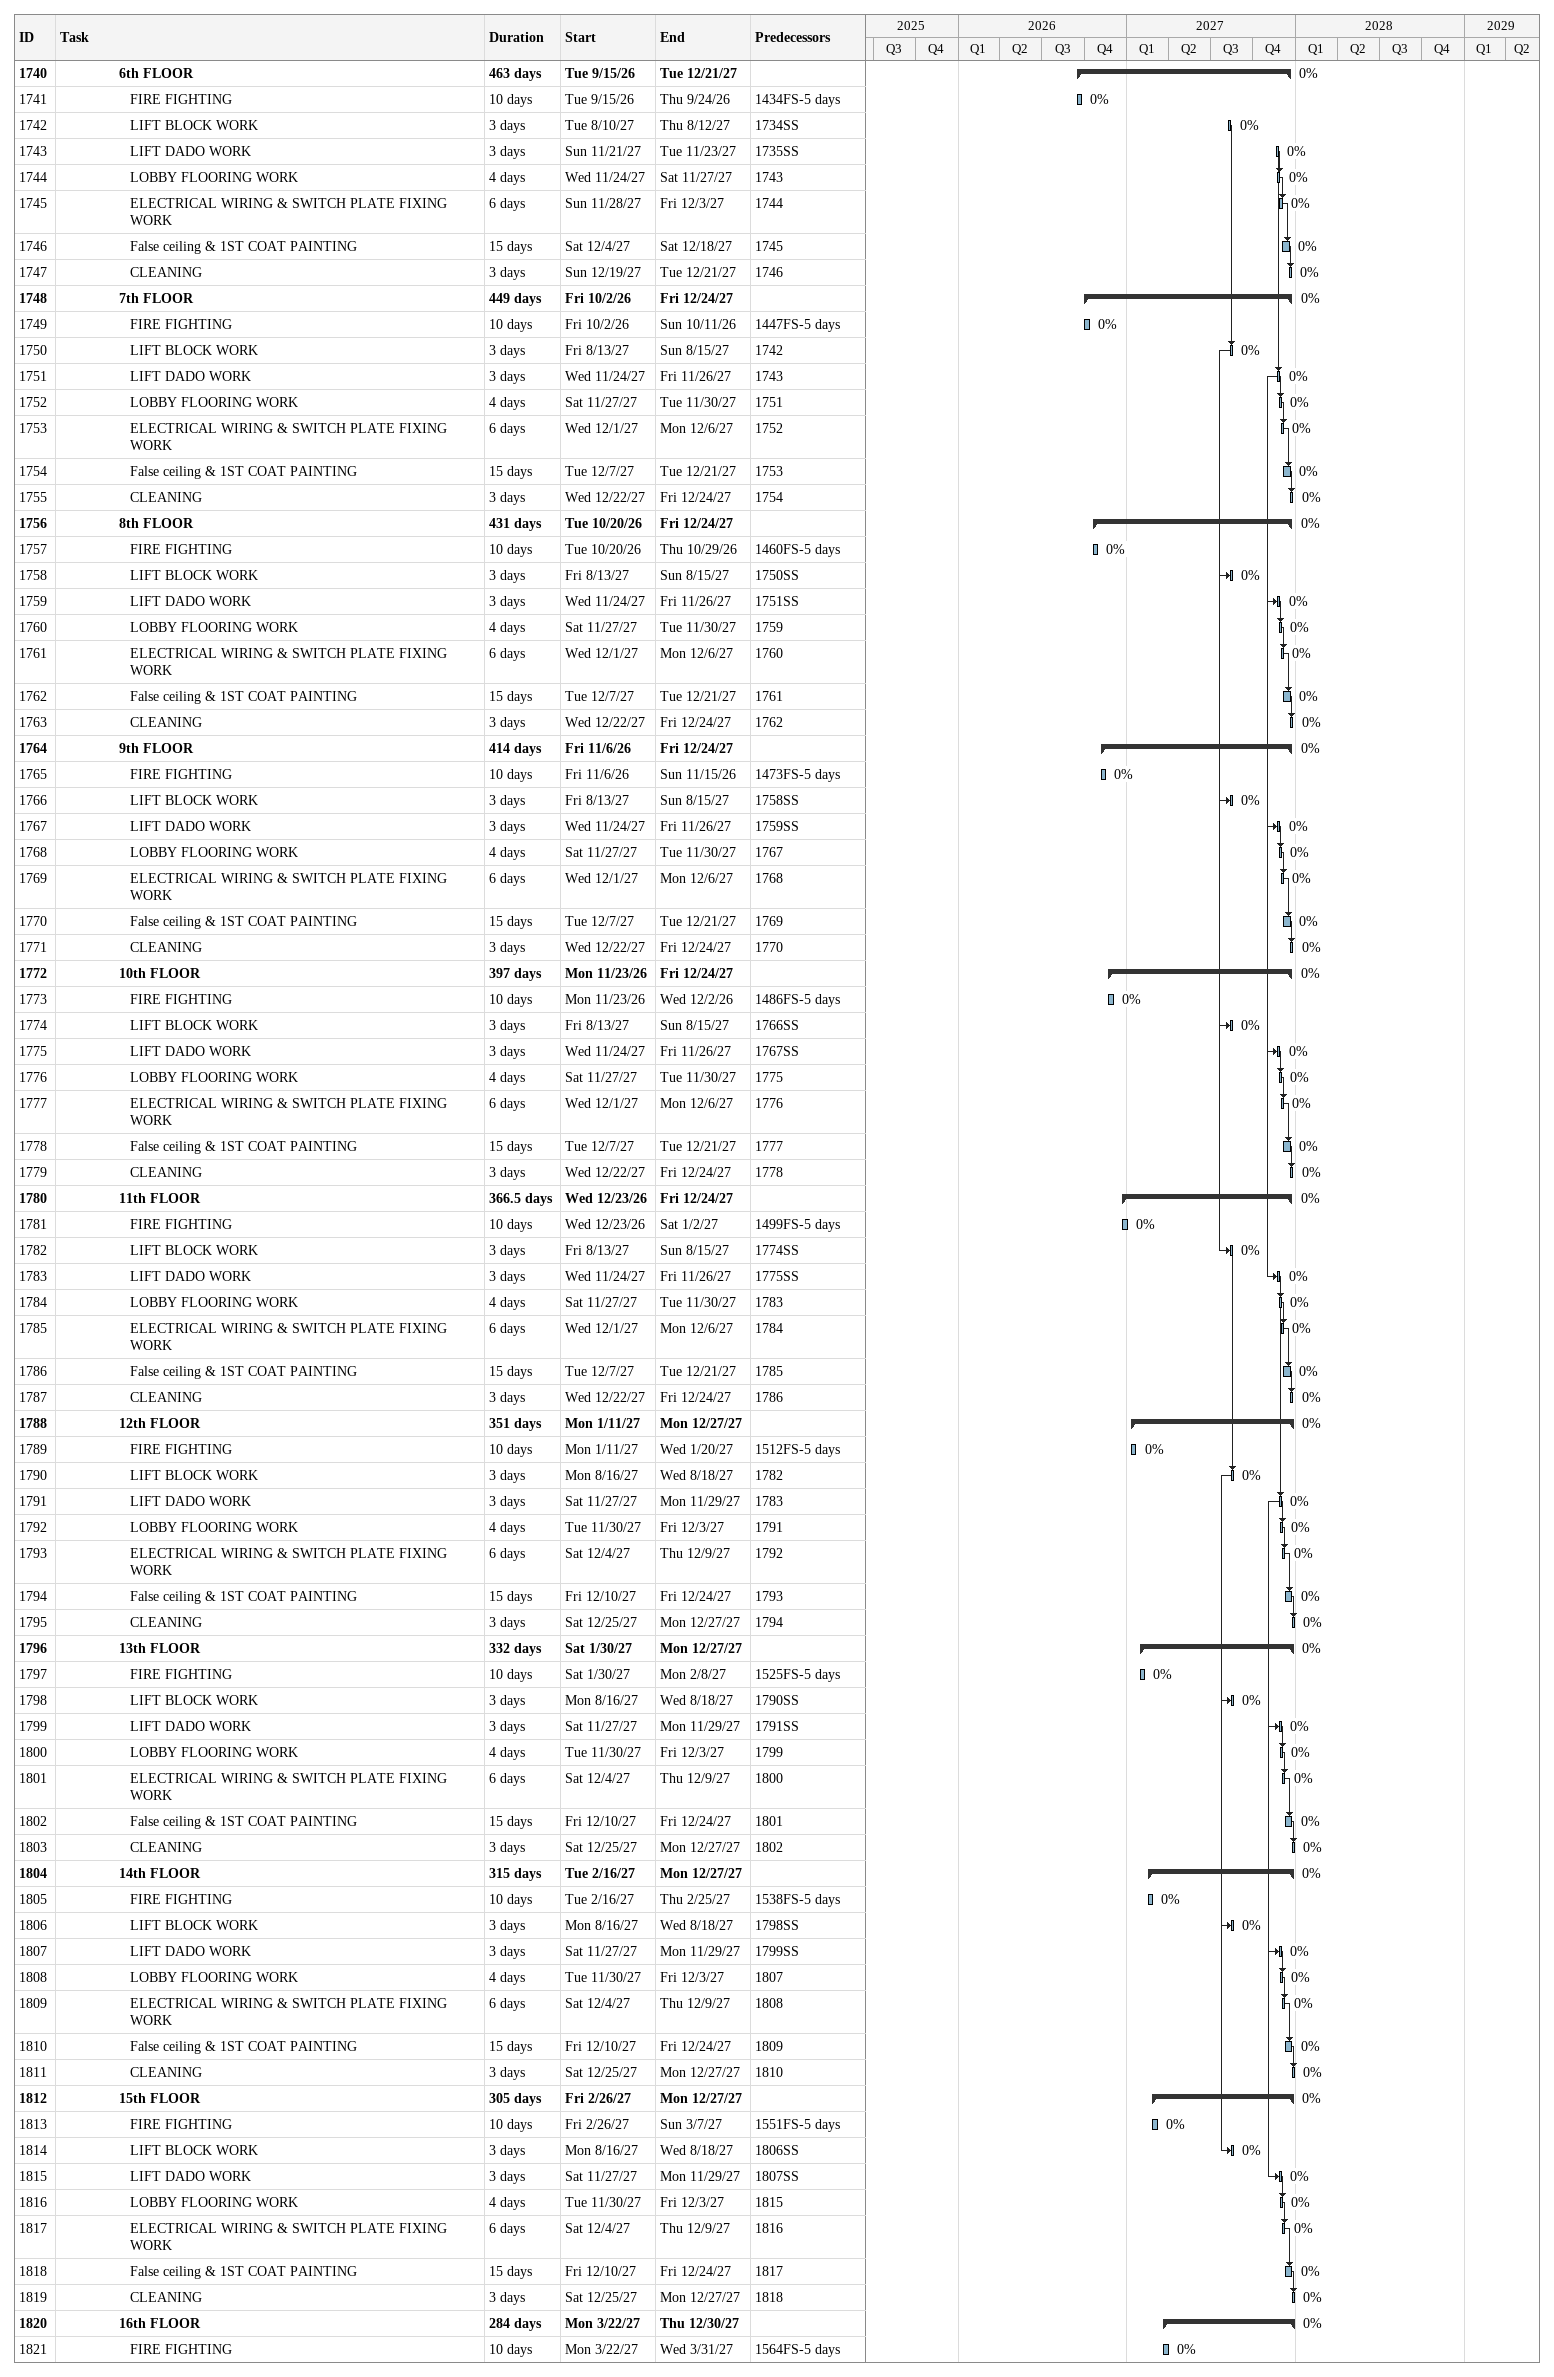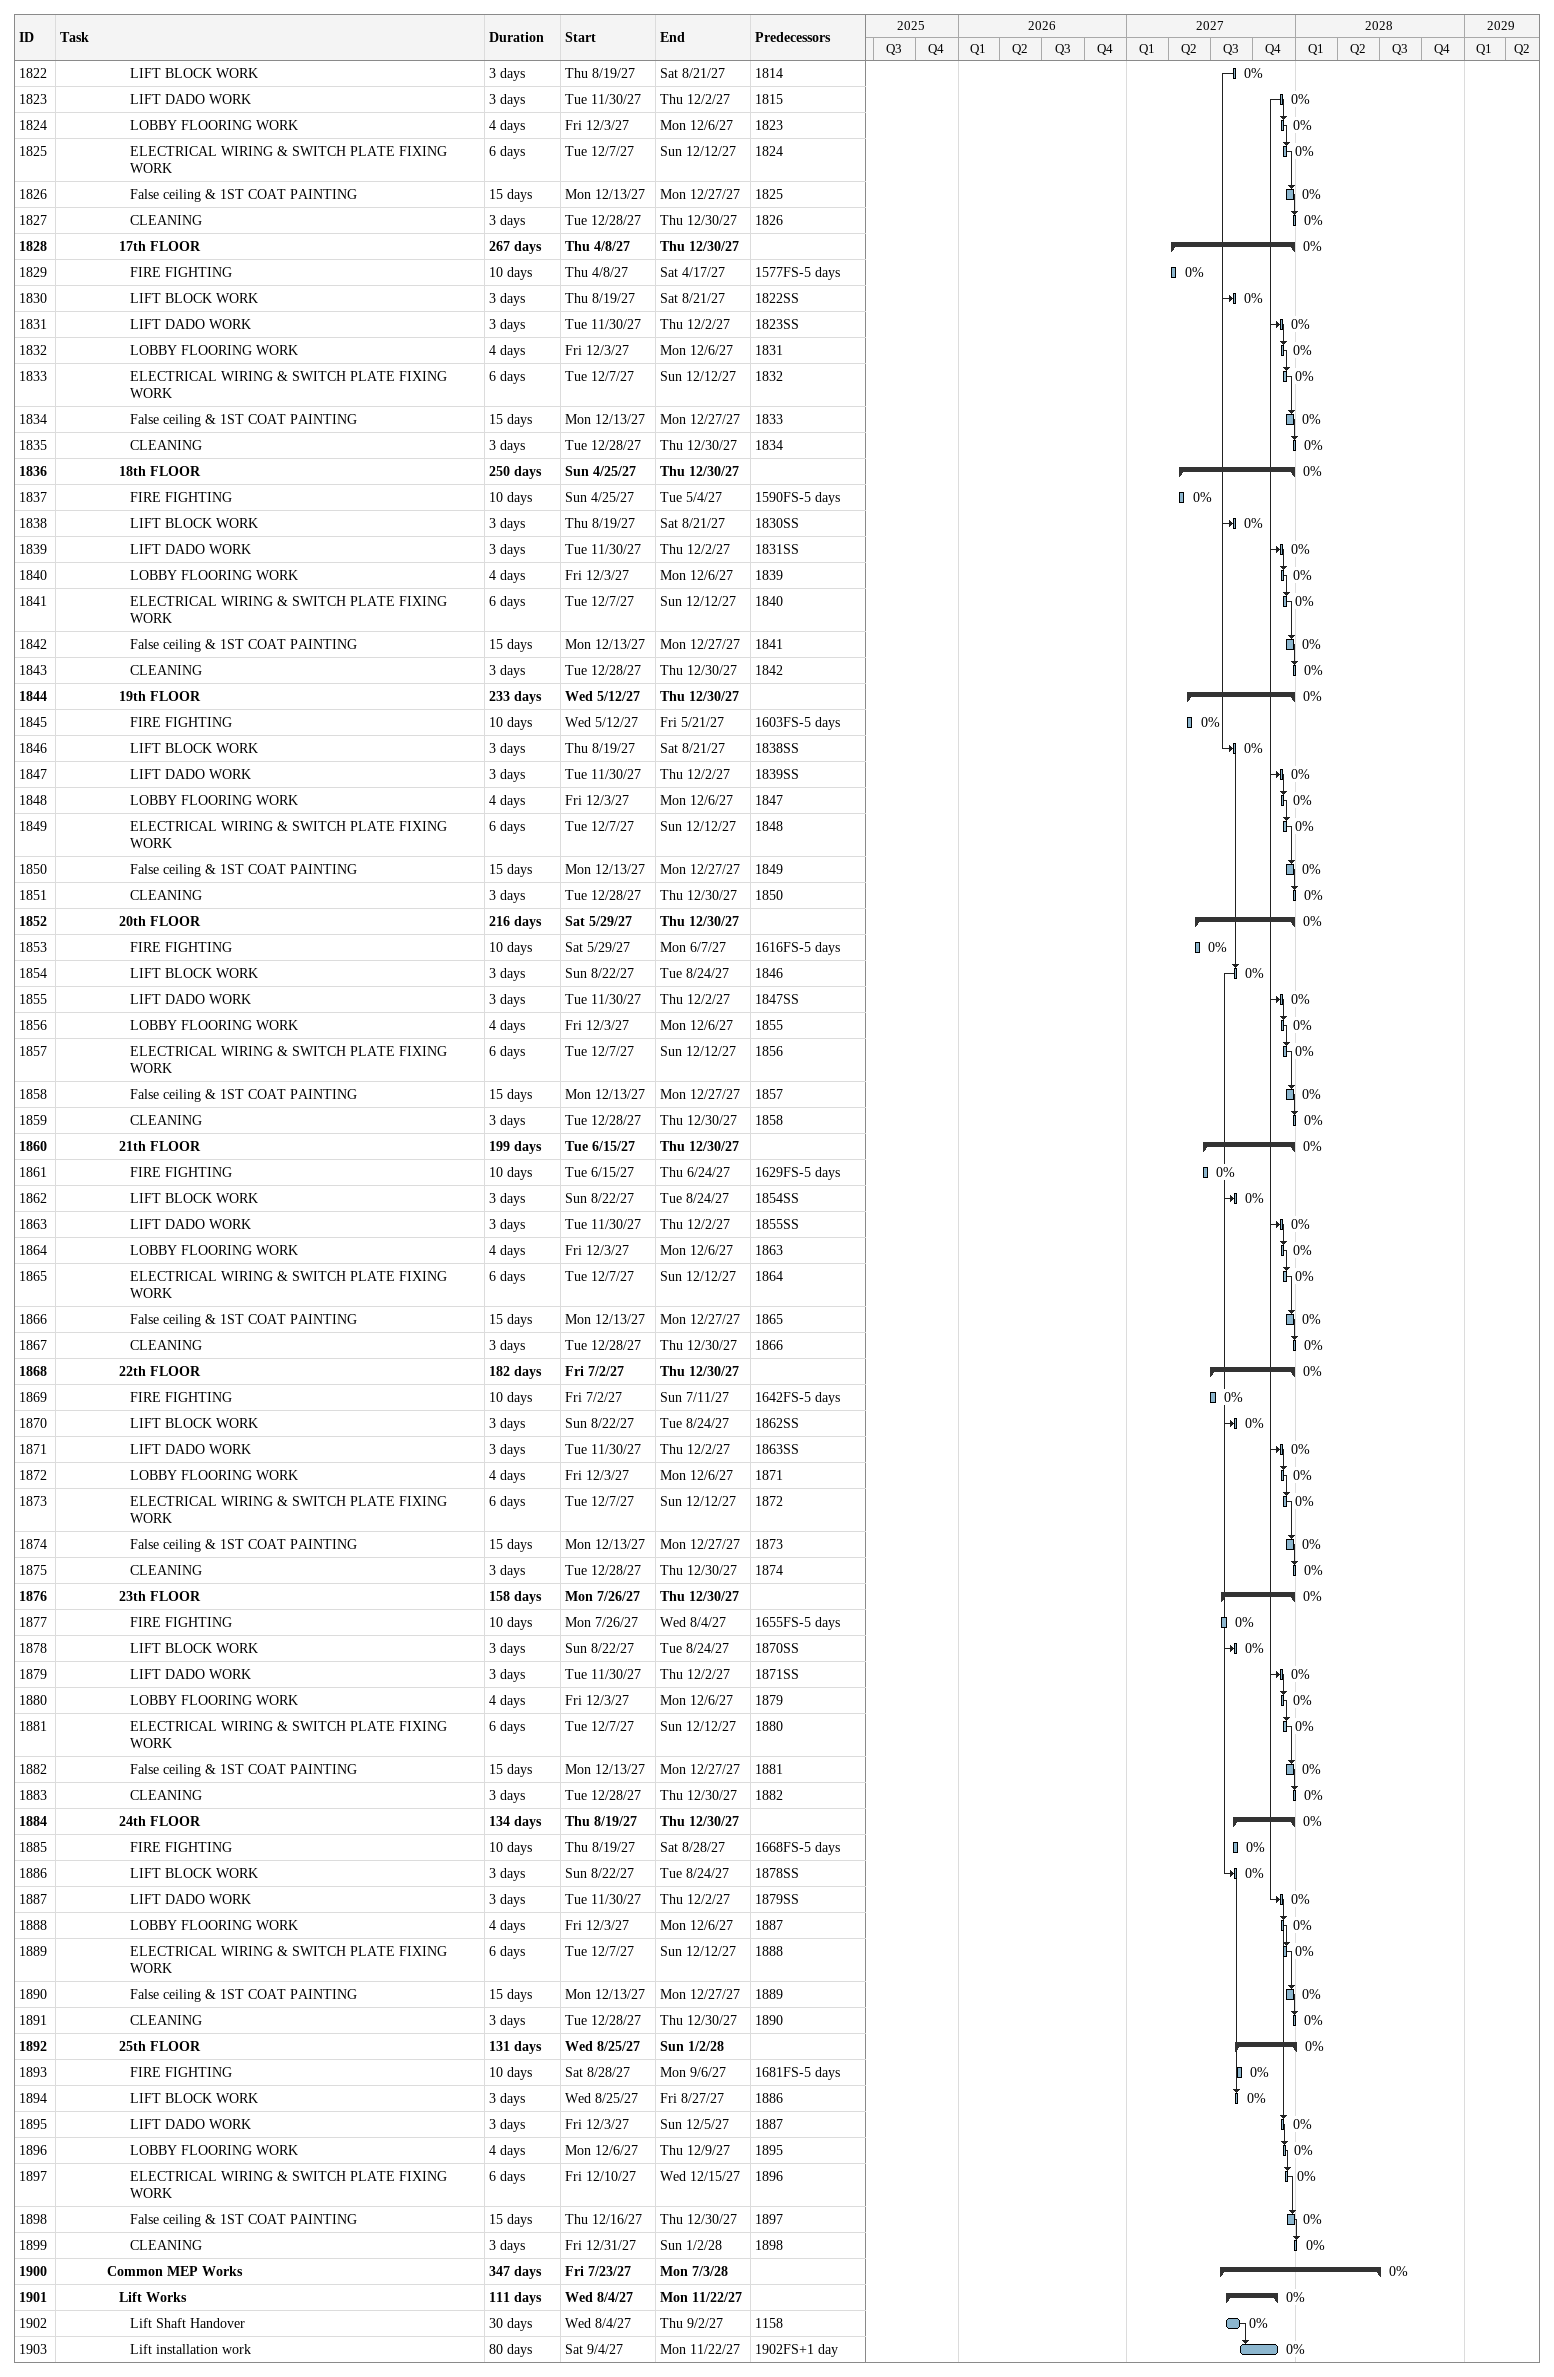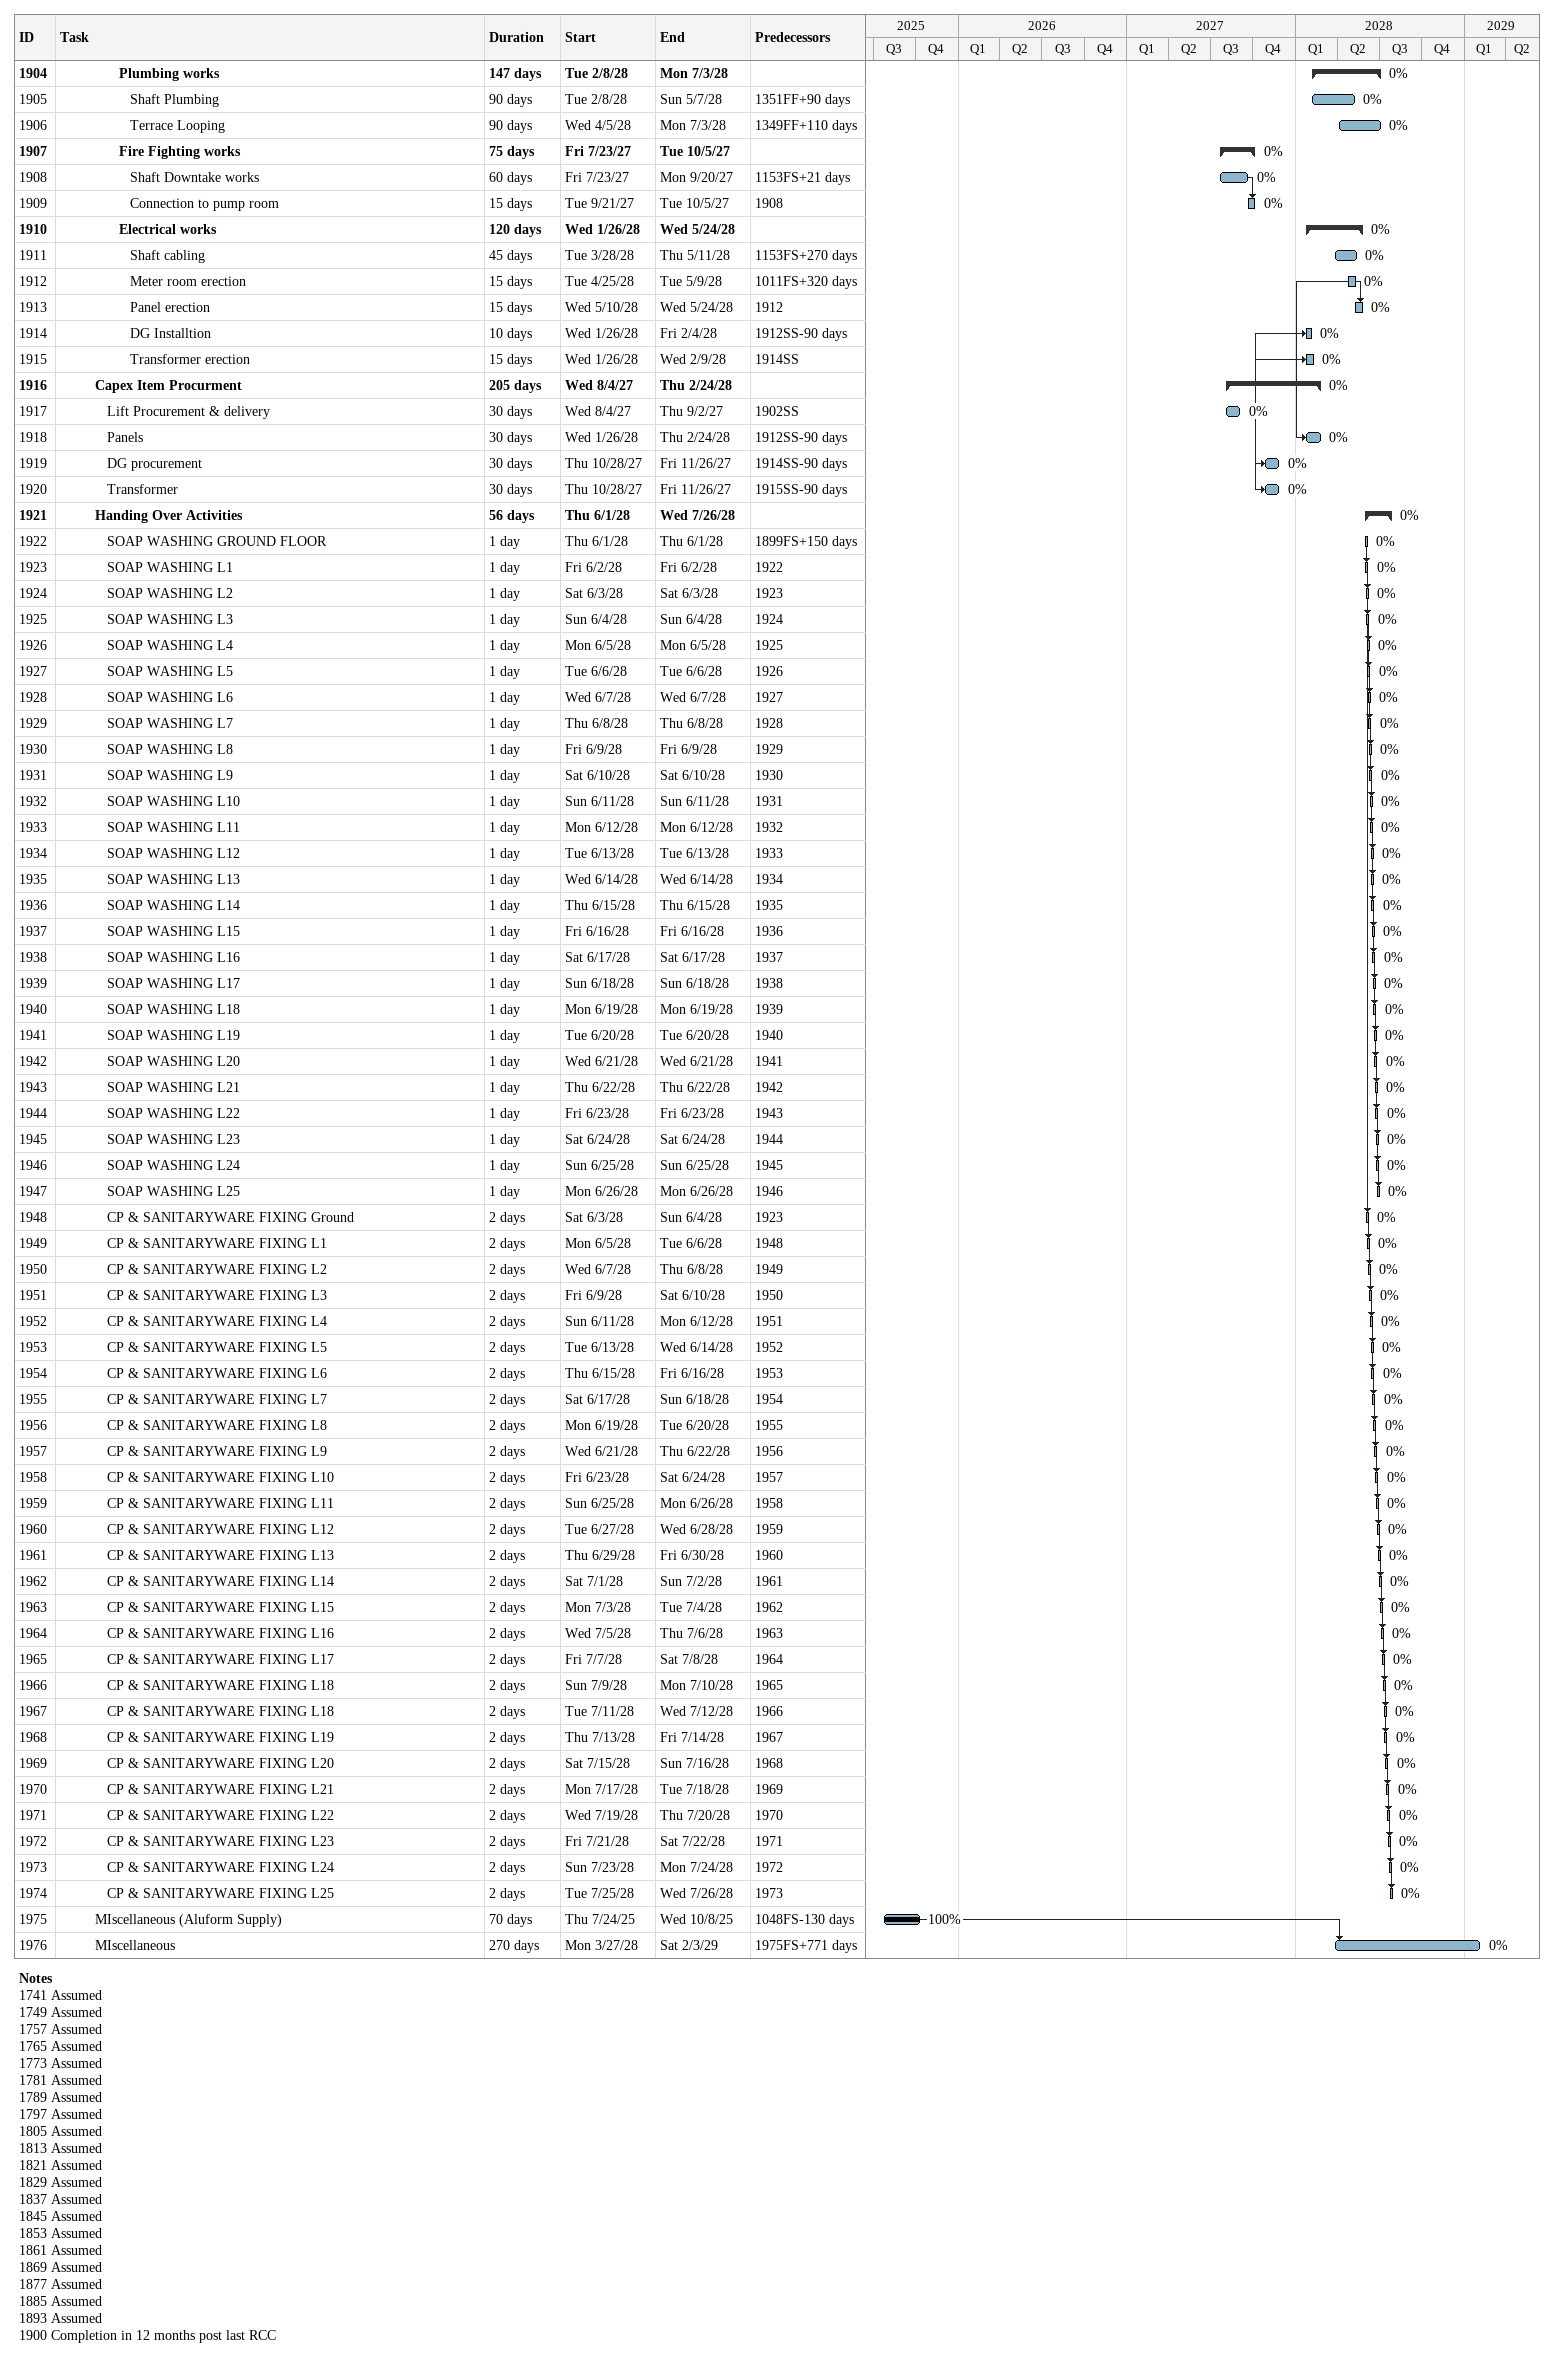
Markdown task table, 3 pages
| ID | Level | Task | Duration | Start | Finish | Predecessors | % complete |
|---|---|---|---|---|---|---|---|
| 1740 | 6 | **6th FLOOR** | 463d | 2026-09-15 | 2027-12-21 |  | 0 |
| 1741 | 7 | FIRE FIGHTING | 10d | 2026-09-15 | 2026-09-24 | 1434FS-5d | 0 |
| 1742 | 7 | LIFT BLOCK WORK | 3d | 2027-08-10 | 2027-08-12 | 1734SS | 0 |
| 1743 | 7 | LIFT DADO WORK | 3d | 2027-11-21 | 2027-11-23 | 1735SS | 0 |
| 1744 | 7 | LOBBY FLOORING WORK | 4d | 2027-11-24 | 2027-11-27 | 1743 | 0 |
| 1745 | 7 | ELECTRICAL WIRING & SWITCH PLATE FIXING WORK | 6d | 2027-11-28 | 2027-12-03 | 1744 | 0 |
| 1746 | 7 | False ceiling & 1ST COAT PAINTING | 15d | 2027-12-04 | 2027-12-18 | 1745 | 0 |
| 1747 | 7 | CLEANING | 3d | 2027-12-19 | 2027-12-21 | 1746 | 0 |
| 1748 | 6 | **7th FLOOR** | 449d | 2026-10-02 | 2027-12-24 |  | 0 |
| 1749 | 7 | FIRE FIGHTING | 10d | 2026-10-02 | 2026-10-11 | 1447FS-5d | 0 |
| 1750 | 7 | LIFT BLOCK WORK | 3d | 2027-08-13 | 2027-08-15 | 1742 | 0 |
| 1751 | 7 | LIFT DADO WORK | 3d | 2027-11-24 | 2027-11-26 | 1743 | 0 |
| 1752 | 7 | LOBBY FLOORING WORK | 4d | 2027-11-27 | 2027-11-30 | 1751 | 0 |
| 1753 | 7 | ELECTRICAL WIRING & SWITCH PLATE FIXING WORK | 6d | 2027-12-01 | 2027-12-06 | 1752 | 0 |
| 1754 | 7 | False ceiling & 1ST COAT PAINTING | 15d | 2027-12-07 | 2027-12-21 | 1753 | 0 |
| 1755 | 7 | CLEANING | 3d | 2027-12-22 | 2027-12-24 | 1754 | 0 |
| 1756 | 6 | **8th FLOOR** | 431d | 2026-10-20 | 2027-12-24 |  | 0 |
| 1757 | 7 | FIRE FIGHTING | 10d | 2026-10-20 | 2026-10-29 | 1460FS-5d | 0 |
| 1758 | 7 | LIFT BLOCK WORK | 3d | 2027-08-13 | 2027-08-15 | 1750SS | 0 |
| 1759 | 7 | LIFT DADO WORK | 3d | 2027-11-24 | 2027-11-26 | 1751SS | 0 |
| 1760 | 7 | LOBBY FLOORING WORK | 4d | 2027-11-27 | 2027-11-30 | 1759 | 0 |
| 1761 | 7 | ELECTRICAL WIRING & SWITCH PLATE FIXING WORK | 6d | 2027-12-01 | 2027-12-06 | 1760 | 0 |
| 1762 | 7 | False ceiling & 1ST COAT PAINTING | 15d | 2027-12-07 | 2027-12-21 | 1761 | 0 |
| 1763 | 7 | CLEANING | 3d | 2027-12-22 | 2027-12-24 | 1762 | 0 |
| 1764 | 6 | **9th FLOOR** | 414d | 2026-11-06 | 2027-12-24 |  | 0 |
| 1765 | 7 | FIRE FIGHTING | 10d | 2026-11-06 | 2026-11-15 | 1473FS-5d | 0 |
| 1766 | 7 | LIFT BLOCK WORK | 3d | 2027-08-13 | 2027-08-15 | 1758SS | 0 |
| 1767 | 7 | LIFT DADO WORK | 3d | 2027-11-24 | 2027-11-26 | 1759SS | 0 |
| 1768 | 7 | LOBBY FLOORING WORK | 4d | 2027-11-27 | 2027-11-30 | 1767 | 0 |
| 1769 | 7 | ELECTRICAL WIRING & SWITCH PLATE FIXING WORK | 6d | 2027-12-01 | 2027-12-06 | 1768 | 0 |
| 1770 | 7 | False ceiling & 1ST COAT PAINTING | 15d | 2027-12-07 | 2027-12-21 | 1769 | 0 |
| 1771 | 7 | CLEANING | 3d | 2027-12-22 | 2027-12-24 | 1770 | 0 |
| 1772 | 6 | **10th FLOOR** | 397d | 2026-11-23 | 2027-12-24 |  | 0 |
| 1773 | 7 | FIRE FIGHTING | 10d | 2026-11-23 | 2026-12-02 | 1486FS-5d | 0 |
| 1774 | 7 | LIFT BLOCK WORK | 3d | 2027-08-13 | 2027-08-15 | 1766SS | 0 |
| 1775 | 7 | LIFT DADO WORK | 3d | 2027-11-24 | 2027-11-26 | 1767SS | 0 |
| 1776 | 7 | LOBBY FLOORING WORK | 4d | 2027-11-27 | 2027-11-30 | 1775 | 0 |
| 1777 | 7 | ELECTRICAL WIRING & SWITCH PLATE FIXING WORK | 6d | 2027-12-01 | 2027-12-06 | 1776 | 0 |
| 1778 | 7 | False ceiling & 1ST COAT PAINTING | 15d | 2027-12-07 | 2027-12-21 | 1777 | 0 |
| 1779 | 7 | CLEANING | 3d | 2027-12-22 | 2027-12-24 | 1778 | 0 |
| 1780 | 6 | **11th FLOOR** | 366.5d | 2026-12-23 | 2027-12-24 |  | 0 |
| 1781 | 7 | FIRE FIGHTING | 10d | 2026-12-23 | 2027-01-02 | 1499FS-5d | 0 |
| 1782 | 7 | LIFT BLOCK WORK | 3d | 2027-08-13 | 2027-08-15 | 1774SS | 0 |
| 1783 | 7 | LIFT DADO WORK | 3d | 2027-11-24 | 2027-11-26 | 1775SS | 0 |
| 1784 | 7 | LOBBY FLOORING WORK | 4d | 2027-11-27 | 2027-11-30 | 1783 | 0 |
| 1785 | 7 | ELECTRICAL WIRING & SWITCH PLATE FIXING WORK | 6d | 2027-12-01 | 2027-12-06 | 1784 | 0 |
| 1786 | 7 | False ceiling & 1ST COAT PAINTING | 15d | 2027-12-07 | 2027-12-21 | 1785 | 0 |
| 1787 | 7 | CLEANING | 3d | 2027-12-22 | 2027-12-24 | 1786 | 0 |
| 1788 | 6 | **12th FLOOR** | 351d | 2027-01-11 | 2027-12-27 |  | 0 |
| 1789 | 7 | FIRE FIGHTING | 10d | 2027-01-11 | 2027-01-20 | 1512FS-5d | 0 |
| 1790 | 7 | LIFT BLOCK WORK | 3d | 2027-08-16 | 2027-08-18 | 1782 | 0 |
| 1791 | 7 | LIFT DADO WORK | 3d | 2027-11-27 | 2027-11-29 | 1783 | 0 |
| 1792 | 7 | LOBBY FLOORING WORK | 4d | 2027-11-30 | 2027-12-03 | 1791 | 0 |
| 1793 | 7 | ELECTRICAL WIRING & SWITCH PLATE FIXING WORK | 6d | 2027-12-04 | 2027-12-09 | 1792 | 0 |
| 1794 | 7 | False ceiling & 1ST COAT PAINTING | 15d | 2027-12-10 | 2027-12-24 | 1793 | 0 |
| 1795 | 7 | CLEANING | 3d | 2027-12-25 | 2027-12-27 | 1794 | 0 |
| 1796 | 6 | **13th FLOOR** | 332d | 2027-01-30 | 2027-12-27 |  | 0 |
| 1797 | 7 | FIRE FIGHTING | 10d | 2027-01-30 | 2027-02-08 | 1525FS-5d | 0 |
| 1798 | 7 | LIFT BLOCK WORK | 3d | 2027-08-16 | 2027-08-18 | 1790SS | 0 |
| 1799 | 7 | LIFT DADO WORK | 3d | 2027-11-27 | 2027-11-29 | 1791SS | 0 |
| 1800 | 7 | LOBBY FLOORING WORK | 4d | 2027-11-30 | 2027-12-03 | 1799 | 0 |
| 1801 | 7 | ELECTRICAL WIRING & SWITCH PLATE FIXING WORK | 6d | 2027-12-04 | 2027-12-09 | 1800 | 0 |
| 1802 | 7 | False ceiling & 1ST COAT PAINTING | 15d | 2027-12-10 | 2027-12-24 | 1801 | 0 |
| 1803 | 7 | CLEANING | 3d | 2027-12-25 | 2027-12-27 | 1802 | 0 |
| 1804 | 6 | **14th FLOOR** | 315d | 2027-02-16 | 2027-12-27 |  | 0 |
| 1805 | 7 | FIRE FIGHTING | 10d | 2027-02-16 | 2027-02-25 | 1538FS-5d | 0 |
| 1806 | 7 | LIFT BLOCK WORK | 3d | 2027-08-16 | 2027-08-18 | 1798SS | 0 |
| 1807 | 7 | LIFT DADO WORK | 3d | 2027-11-27 | 2027-11-29 | 1799SS | 0 |
| 1808 | 7 | LOBBY FLOORING WORK | 4d | 2027-11-30 | 2027-12-03 | 1807 | 0 |
| 1809 | 7 | ELECTRICAL WIRING & SWITCH PLATE FIXING WORK | 6d | 2027-12-04 | 2027-12-09 | 1808 | 0 |
| 1810 | 7 | False ceiling & 1ST COAT PAINTING | 15d | 2027-12-10 | 2027-12-24 | 1809 | 0 |
| 1811 | 7 | CLEANING | 3d | 2027-12-25 | 2027-12-27 | 1810 | 0 |
| 1812 | 6 | **15th FLOOR** | 305d | 2027-02-26 | 2027-12-27 |  | 0 |
| 1813 | 7 | FIRE FIGHTING | 10d | 2027-02-26 | 2027-03-07 | 1551FS-5d | 0 |
| 1814 | 7 | LIFT BLOCK WORK | 3d | 2027-08-16 | 2027-08-18 | 1806SS | 0 |
| 1815 | 7 | LIFT DADO WORK | 3d | 2027-11-27 | 2027-11-29 | 1807SS | 0 |
| 1816 | 7 | LOBBY FLOORING WORK | 4d | 2027-11-30 | 2027-12-03 | 1815 | 0 |
| 1817 | 7 | ELECTRICAL WIRING & SWITCH PLATE FIXING WORK | 6d | 2027-12-04 | 2027-12-09 | 1816 | 0 |
| 1818 | 7 | False ceiling & 1ST COAT PAINTING | 15d | 2027-12-10 | 2027-12-24 | 1817 | 0 |
| 1819 | 7 | CLEANING | 3d | 2027-12-25 | 2027-12-27 | 1818 | 0 |
| 1820 | 6 | **16th FLOOR** | 284d | 2027-03-22 | 2027-12-30 |  | 0 |
| 1821 | 7 | FIRE FIGHTING | 10d | 2027-03-22 | 2027-03-31 | 1564FS-5d | 0 |
| 1822 | 7 | LIFT BLOCK WORK | 3d | 2027-08-19 | 2027-08-21 | 1814 | 0 |
| 1823 | 7 | LIFT DADO WORK | 3d | 2027-11-30 | 2027-12-02 | 1815 | 0 |
| 1824 | 7 | LOBBY FLOORING WORK | 4d | 2027-12-03 | 2027-12-06 | 1823 | 0 |
| 1825 | 7 | ELECTRICAL WIRING & SWITCH PLATE FIXING WORK | 6d | 2027-12-07 | 2027-12-12 | 1824 | 0 |
| 1826 | 7 | False ceiling & 1ST COAT PAINTING | 15d | 2027-12-13 | 2027-12-27 | 1825 | 0 |
| 1827 | 7 | CLEANING | 3d | 2027-12-28 | 2027-12-30 | 1826 | 0 |
| 1828 | 6 | **17th FLOOR** | 267d | 2027-04-08 | 2027-12-30 |  | 0 |
| 1829 | 7 | FIRE FIGHTING | 10d | 2027-04-08 | 2027-04-17 | 1577FS-5d | 0 |
| 1830 | 7 | LIFT BLOCK WORK | 3d | 2027-08-19 | 2027-08-21 | 1822SS | 0 |
| 1831 | 7 | LIFT DADO WORK | 3d | 2027-11-30 | 2027-12-02 | 1823SS | 0 |
| 1832 | 7 | LOBBY FLOORING WORK | 4d | 2027-12-03 | 2027-12-06 | 1831 | 0 |
| 1833 | 7 | ELECTRICAL WIRING & SWITCH PLATE FIXING WORK | 6d | 2027-12-07 | 2027-12-12 | 1832 | 0 |
| 1834 | 7 | False ceiling & 1ST COAT PAINTING | 15d | 2027-12-13 | 2027-12-27 | 1833 | 0 |
| 1835 | 7 | CLEANING | 3d | 2027-12-28 | 2027-12-30 | 1834 | 0 |
| 1836 | 6 | **18th FLOOR** | 250d | 2027-04-25 | 2027-12-30 |  | 0 |
| 1837 | 7 | FIRE FIGHTING | 10d | 2027-04-25 | 2027-05-04 | 1590FS-5d | 0 |
| 1838 | 7 | LIFT BLOCK WORK | 3d | 2027-08-19 | 2027-08-21 | 1830SS | 0 |
| 1839 | 7 | LIFT DADO WORK | 3d | 2027-11-30 | 2027-12-02 | 1831SS | 0 |
| 1840 | 7 | LOBBY FLOORING WORK | 4d | 2027-12-03 | 2027-12-06 | 1839 | 0 |
| 1841 | 7 | ELECTRICAL WIRING & SWITCH PLATE FIXING WORK | 6d | 2027-12-07 | 2027-12-12 | 1840 | 0 |
| 1842 | 7 | False ceiling & 1ST COAT PAINTING | 15d | 2027-12-13 | 2027-12-27 | 1841 | 0 |
| 1843 | 7 | CLEANING | 3d | 2027-12-28 | 2027-12-30 | 1842 | 0 |
| 1844 | 6 | **19th FLOOR** | 233d | 2027-05-12 | 2027-12-30 |  | 0 |
| 1845 | 7 | FIRE FIGHTING | 10d | 2027-05-12 | 2027-05-21 | 1603FS-5d | 0 |
| 1846 | 7 | LIFT BLOCK WORK | 3d | 2027-08-19 | 2027-08-21 | 1838SS | 0 |
| 1847 | 7 | LIFT DADO WORK | 3d | 2027-11-30 | 2027-12-02 | 1839SS | 0 |
| 1848 | 7 | LOBBY FLOORING WORK | 4d | 2027-12-03 | 2027-12-06 | 1847 | 0 |
| 1849 | 7 | ELECTRICAL WIRING & SWITCH PLATE FIXING WORK | 6d | 2027-12-07 | 2027-12-12 | 1848 | 0 |
| 1850 | 7 | False ceiling & 1ST COAT PAINTING | 15d | 2027-12-13 | 2027-12-27 | 1849 | 0 |
| 1851 | 7 | CLEANING | 3d | 2027-12-28 | 2027-12-30 | 1850 | 0 |
| 1852 | 6 | **20th FLOOR** | 216d | 2027-05-29 | 2027-12-30 |  | 0 |
| 1853 | 7 | FIRE FIGHTING | 10d | 2027-05-29 | 2027-06-07 | 1616FS-5d | 0 |
| 1854 | 7 | LIFT BLOCK WORK | 3d | 2027-08-22 | 2027-08-24 | 1846 | 0 |
| 1855 | 7 | LIFT DADO WORK | 3d | 2027-11-30 | 2027-12-02 | 1847SS | 0 |
| 1856 | 7 | LOBBY FLOORING WORK | 4d | 2027-12-03 | 2027-12-06 | 1855 | 0 |
| 1857 | 7 | ELECTRICAL WIRING & SWITCH PLATE FIXING WORK | 6d | 2027-12-07 | 2027-12-12 | 1856 | 0 |
| 1858 | 7 | False ceiling & 1ST COAT PAINTING | 15d | 2027-12-13 | 2027-12-27 | 1857 | 0 |
| 1859 | 7 | CLEANING | 3d | 2027-12-28 | 2027-12-30 | 1858 | 0 |
| 1860 | 6 | **21th FLOOR** | 199d | 2027-06-15 | 2027-12-30 |  | 0 |
| 1861 | 7 | FIRE FIGHTING | 10d | 2027-06-15 | 2027-06-24 | 1629FS-5d | 0 |
| 1862 | 7 | LIFT BLOCK WORK | 3d | 2027-08-22 | 2027-08-24 | 1854SS | 0 |
| 1863 | 7 | LIFT DADO WORK | 3d | 2027-11-30 | 2027-12-02 | 1855SS | 0 |
| 1864 | 7 | LOBBY FLOORING WORK | 4d | 2027-12-03 | 2027-12-06 | 1863 | 0 |
| 1865 | 7 | ELECTRICAL WIRING & SWITCH PLATE FIXING WORK | 6d | 2027-12-07 | 2027-12-12 | 1864 | 0 |
| 1866 | 7 | False ceiling & 1ST COAT PAINTING | 15d | 2027-12-13 | 2027-12-27 | 1865 | 0 |
| 1867 | 7 | CLEANING | 3d | 2027-12-28 | 2027-12-30 | 1866 | 0 |
| 1868 | 6 | **22th FLOOR** | 182d | 2027-07-02 | 2027-12-30 |  | 0 |
| 1869 | 7 | FIRE FIGHTING | 10d | 2027-07-02 | 2027-07-11 | 1642FS-5d | 0 |
| 1870 | 7 | LIFT BLOCK WORK | 3d | 2027-08-22 | 2027-08-24 | 1862SS | 0 |
| 1871 | 7 | LIFT DADO WORK | 3d | 2027-11-30 | 2027-12-02 | 1863SS | 0 |
| 1872 | 7 | LOBBY FLOORING WORK | 4d | 2027-12-03 | 2027-12-06 | 1871 | 0 |
| 1873 | 7 | ELECTRICAL WIRING & SWITCH PLATE FIXING WORK | 6d | 2027-12-07 | 2027-12-12 | 1872 | 0 |
| 1874 | 7 | False ceiling & 1ST COAT PAINTING | 15d | 2027-12-13 | 2027-12-27 | 1873 | 0 |
| 1875 | 7 | CLEANING | 3d | 2027-12-28 | 2027-12-30 | 1874 | 0 |
| 1876 | 6 | **23th FLOOR** | 158d | 2027-07-26 | 2027-12-30 |  | 0 |
| 1877 | 7 | FIRE FIGHTING | 10d | 2027-07-26 | 2027-08-04 | 1655FS-5d | 0 |
| 1878 | 7 | LIFT BLOCK WORK | 3d | 2027-08-22 | 2027-08-24 | 1870SS | 0 |
| 1879 | 7 | LIFT DADO WORK | 3d | 2027-11-30 | 2027-12-02 | 1871SS | 0 |
| 1880 | 7 | LOBBY FLOORING WORK | 4d | 2027-12-03 | 2027-12-06 | 1879 | 0 |
| 1881 | 7 | ELECTRICAL WIRING & SWITCH PLATE FIXING WORK | 6d | 2027-12-07 | 2027-12-12 | 1880 | 0 |
| 1882 | 7 | False ceiling & 1ST COAT PAINTING | 15d | 2027-12-13 | 2027-12-27 | 1881 | 0 |
| 1883 | 7 | CLEANING | 3d | 2027-12-28 | 2027-12-30 | 1882 | 0 |
| 1884 | 6 | **24th FLOOR** | 134d | 2027-08-19 | 2027-12-30 |  | 0 |
| 1885 | 7 | FIRE FIGHTING | 10d | 2027-08-19 | 2027-08-28 | 1668FS-5d | 0 |
| 1886 | 7 | LIFT BLOCK WORK | 3d | 2027-08-22 | 2027-08-24 | 1878SS | 0 |
| 1887 | 7 | LIFT DADO WORK | 3d | 2027-11-30 | 2027-12-02 | 1879SS | 0 |
| 1888 | 7 | LOBBY FLOORING WORK | 4d | 2027-12-03 | 2027-12-06 | 1887 | 0 |
| 1889 | 7 | ELECTRICAL WIRING & SWITCH PLATE FIXING WORK | 6d | 2027-12-07 | 2027-12-12 | 1888 | 0 |
| 1890 | 7 | False ceiling & 1ST COAT PAINTING | 15d | 2027-12-13 | 2027-12-27 | 1889 | 0 |
| 1891 | 7 | CLEANING | 3d | 2027-12-28 | 2027-12-30 | 1890 | 0 |
| 1892 | 6 | **25th FLOOR** | 131d | 2027-08-25 | 2028-01-02 |  | 0 |
| 1893 | 7 | FIRE FIGHTING | 10d | 2027-08-28 | 2027-09-06 | 1681FS-5d | 0 |
| 1894 | 7 | LIFT BLOCK WORK | 3d | 2027-08-25 | 2027-08-27 | 1886 | 0 |
| 1895 | 7 | LIFT DADO WORK | 3d | 2027-12-03 | 2027-12-05 | 1887 | 0 |
| 1896 | 7 | LOBBY FLOORING WORK | 4d | 2027-12-06 | 2027-12-09 | 1895 | 0 |
| 1897 | 7 | ELECTRICAL WIRING & SWITCH PLATE FIXING WORK | 6d | 2027-12-10 | 2027-12-15 | 1896 | 0 |
| 1898 | 7 | False ceiling & 1ST COAT PAINTING | 15d | 2027-12-16 | 2027-12-30 | 1897 | 0 |
| 1899 | 7 | CLEANING | 3d | 2027-12-31 | 2028-01-02 | 1898 | 0 |
| 1900 | 5 | **Common MEP Works** | 347d | 2027-07-23 | 2028-07-03 |  | 0 |
| 1901 | 6 | **Lift Works** | 111d | 2027-08-04 | 2027-11-22 |  | 0 |
| 1902 | 7 | Lift Shaft Handover | 30d | 2027-08-04 | 2027-09-02 | 1158 | 0 |
| 1903 | 7 | Lift installation work | 80d | 2027-09-04 | 2027-11-22 | 1902FS+1d | 0 |
| 1904 | 6 | **Plumbing works** | 147d | 2028-02-08 | 2028-07-03 |  | 0 |
| 1905 | 7 | Shaft Plumbing | 90d | 2028-02-08 | 2028-05-07 | 1351FF+90d | 0 |
| 1906 | 7 | Terrace Looping | 90d | 2028-04-05 | 2028-07-03 | 1349FF+110d | 0 |
| 1907 | 6 | **Fire Fighting works** | 75d | 2027-07-23 | 2027-10-05 |  | 0 |
| 1908 | 7 | Shaft Downtake works | 60d | 2027-07-23 | 2027-09-20 | 1153FS+21d | 0 |
| 1909 | 7 | Connection to pump room | 15d | 2027-09-21 | 2027-10-05 | 1908 | 0 |
| 1910 | 6 | **Electrical works** | 120d | 2028-01-26 | 2028-05-24 |  | 0 |
| 1911 | 7 | Shaft cabling | 45d | 2028-03-28 | 2028-05-11 | 1153FS+270d | 0 |
| 1912 | 7 | Meter room erection | 15d | 2028-04-25 | 2028-05-09 | 1011FS+320d | 0 |
| 1913 | 7 | Panel erection | 15d | 2028-05-10 | 2028-05-24 | 1912 | 0 |
| 1914 | 7 | DG Installtion | 10d | 2028-01-26 | 2028-02-04 | 1912SS-90d | 0 |
| 1915 | 7 | Transformer erection | 15d | 2028-01-26 | 2028-02-09 | 1914SS | 0 |
| 1916 | 4 | **Capex Item Procurment** | 205d | 2027-08-04 | 2028-02-24 |  | 0 |
| 1917 | 5 | Lift Procurement & delivery | 30d | 2027-08-04 | 2027-09-02 | 1902SS | 0 |
| 1918 | 5 | Panels | 30d | 2028-01-26 | 2028-02-24 | 1912SS-90d | 0 |
| 1919 | 5 | DG procurement | 30d | 2027-10-28 | 2027-11-26 | 1914SS-90d | 0 |
| 1920 | 5 | Transformer | 30d | 2027-10-28 | 2027-11-26 | 1915SS-90d | 0 |
| 1921 | 4 | **Handing Over Activities** | 56d | 2028-06-01 | 2028-07-26 |  | 0 |
| 1922 | 5 | SOAP WASHING GROUND FLOOR | 1d | 2028-06-01 | 2028-06-01 | 1899FS+150d | 0 |
| 1923 | 5 | SOAP WASHING L1 | 1d | 2028-06-02 | 2028-06-02 | 1922 | 0 |
| 1924 | 5 | SOAP WASHING L2 | 1d | 2028-06-03 | 2028-06-03 | 1923 | 0 |
| 1925 | 5 | SOAP WASHING L3 | 1d | 2028-06-04 | 2028-06-04 | 1924 | 0 |
| 1926 | 5 | SOAP WASHING L4 | 1d | 2028-06-05 | 2028-06-05 | 1925 | 0 |
| 1927 | 5 | SOAP WASHING L5 | 1d | 2028-06-06 | 2028-06-06 | 1926 | 0 |
| 1928 | 5 | SOAP WASHING L6 | 1d | 2028-06-07 | 2028-06-07 | 1927 | 0 |
| 1929 | 5 | SOAP WASHING L7 | 1d | 2028-06-08 | 2028-06-08 | 1928 | 0 |
| 1930 | 5 | SOAP WASHING L8 | 1d | 2028-06-09 | 2028-06-09 | 1929 | 0 |
| 1931 | 5 | SOAP WASHING L9 | 1d | 2028-06-10 | 2028-06-10 | 1930 | 0 |
| 1932 | 5 | SOAP WASHING L10 | 1d | 2028-06-11 | 2028-06-11 | 1931 | 0 |
| 1933 | 5 | SOAP WASHING L11 | 1d | 2028-06-12 | 2028-06-12 | 1932 | 0 |
| 1934 | 5 | SOAP WASHING L12 | 1d | 2028-06-13 | 2028-06-13 | 1933 | 0 |
| 1935 | 5 | SOAP WASHING L13 | 1d | 2028-06-14 | 2028-06-14 | 1934 | 0 |
| 1936 | 5 | SOAP WASHING L14 | 1d | 2028-06-15 | 2028-06-15 | 1935 | 0 |
| 1937 | 5 | SOAP WASHING L15 | 1d | 2028-06-16 | 2028-06-16 | 1936 | 0 |
| 1938 | 5 | SOAP WASHING L16 | 1d | 2028-06-17 | 2028-06-17 | 1937 | 0 |
| 1939 | 5 | SOAP WASHING L17 | 1d | 2028-06-18 | 2028-06-18 | 1938 | 0 |
| 1940 | 5 | SOAP WASHING L18 | 1d | 2028-06-19 | 2028-06-19 | 1939 | 0 |
| 1941 | 5 | SOAP WASHING L19 | 1d | 2028-06-20 | 2028-06-20 | 1940 | 0 |
| 1942 | 5 | SOAP WASHING L20 | 1d | 2028-06-21 | 2028-06-21 | 1941 | 0 |
| 1943 | 5 | SOAP WASHING L21 | 1d | 2028-06-22 | 2028-06-22 | 1942 | 0 |
| 1944 | 5 | SOAP WASHING L22 | 1d | 2028-06-23 | 2028-06-23 | 1943 | 0 |
| 1945 | 5 | SOAP WASHING L23 | 1d | 2028-06-24 | 2028-06-24 | 1944 | 0 |
| 1946 | 5 | SOAP WASHING L24 | 1d | 2028-06-25 | 2028-06-25 | 1945 | 0 |
| 1947 | 5 | SOAP WASHING L25 | 1d | 2028-06-26 | 2028-06-26 | 1946 | 0 |
| 1948 | 5 | CP & SANITARYWARE FIXING Ground | 2d | 2028-06-03 | 2028-06-04 | 1923 | 0 |
| 1949 | 5 | CP & SANITARYWARE FIXING L1 | 2d | 2028-06-05 | 2028-06-06 | 1948 | 0 |
| 1950 | 5 | CP & SANITARYWARE FIXING L2 | 2d | 2028-06-07 | 2028-06-08 | 1949 | 0 |
| 1951 | 5 | CP & SANITARYWARE FIXING L3 | 2d | 2028-06-09 | 2028-06-10 | 1950 | 0 |
| 1952 | 5 | CP & SANITARYWARE FIXING L4 | 2d | 2028-06-11 | 2028-06-12 | 1951 | 0 |
| 1953 | 5 | CP & SANITARYWARE FIXING L5 | 2d | 2028-06-13 | 2028-06-14 | 1952 | 0 |
| 1954 | 5 | CP & SANITARYWARE FIXING L6 | 2d | 2028-06-15 | 2028-06-16 | 1953 | 0 |
| 1955 | 5 | CP & SANITARYWARE FIXING L7 | 2d | 2028-06-17 | 2028-06-18 | 1954 | 0 |
| 1956 | 5 | CP & SANITARYWARE FIXING L8 | 2d | 2028-06-19 | 2028-06-20 | 1955 | 0 |
| 1957 | 5 | CP & SANITARYWARE FIXING L9 | 2d | 2028-06-21 | 2028-06-22 | 1956 | 0 |
| 1958 | 5 | CP & SANITARYWARE FIXING L10 | 2d | 2028-06-23 | 2028-06-24 | 1957 | 0 |
| 1959 | 5 | CP & SANITARYWARE FIXING L11 | 2d | 2028-06-25 | 2028-06-26 | 1958 | 0 |
| 1960 | 5 | CP & SANITARYWARE FIXING L12 | 2d | 2028-06-27 | 2028-06-28 | 1959 | 0 |
| 1961 | 5 | CP & SANITARYWARE FIXING L13 | 2d | 2028-06-29 | 2028-06-30 | 1960 | 0 |
| 1962 | 5 | CP & SANITARYWARE FIXING L14 | 2d | 2028-07-01 | 2028-07-02 | 1961 | 0 |
| 1963 | 5 | CP & SANITARYWARE FIXING L15 | 2d | 2028-07-03 | 2028-07-04 | 1962 | 0 |
| 1964 | 5 | CP & SANITARYWARE FIXING L16 | 2d | 2028-07-05 | 2028-07-06 | 1963 | 0 |
| 1965 | 5 | CP & SANITARYWARE FIXING L17 | 2d | 2028-07-07 | 2028-07-08 | 1964 | 0 |
| 1966 | 5 | CP & SANITARYWARE FIXING L18 | 2d | 2028-07-09 | 2028-07-10 | 1965 | 0 |
| 1967 | 5 | CP & SANITARYWARE FIXING L18 | 2d | 2028-07-11 | 2028-07-12 | 1966 | 0 |
| 1968 | 5 | CP & SANITARYWARE FIXING L19 | 2d | 2028-07-13 | 2028-07-14 | 1967 | 0 |
| 1969 | 5 | CP & SANITARYWARE FIXING L20 | 2d | 2028-07-15 | 2028-07-16 | 1968 | 0 |
| 1970 | 5 | CP & SANITARYWARE FIXING L21 | 2d | 2028-07-17 | 2028-07-18 | 1969 | 0 |
| 1971 | 5 | CP & SANITARYWARE FIXING L22 | 2d | 2028-07-19 | 2028-07-20 | 1970 | 0 |
| 1972 | 5 | CP & SANITARYWARE FIXING L23 | 2d | 2028-07-21 | 2028-07-22 | 1971 | 0 |
| 1973 | 5 | CP & SANITARYWARE FIXING L24 | 2d | 2028-07-23 | 2028-07-24 | 1972 | 0 |
| 1974 | 5 | CP & SANITARYWARE FIXING L25 | 2d | 2028-07-25 | 2028-07-26 | 1973 | 0 |
| 1975 | 4 | MIscellaneous (Aluform Supply) | 70d | 2025-07-24 | 2025-10-08 | 1048FS-130d | 100 |
| 1976 | 4 | MIscellaneous | 270d | 2028-03-27 | 2029-02-03 | 1975FS+771d | 0 |

Notes
- 1741: Assumed
- 1749: Assumed
- 1757: Assumed
- 1765: Assumed
- 1773: Assumed
- 1781: Assumed
- 1789: Assumed
- 1797: Assumed
- 1805: Assumed
- 1813: Assumed
- 1821: Assumed
- 1829: Assumed
- 1837: Assumed
- 1845: Assumed
- 1853: Assumed
- 1861: Assumed
- 1869: Assumed
- 1877: Assumed
- 1885: Assumed
- 1893: Assumed
- 1900: Completion in 12 months post last RCC
